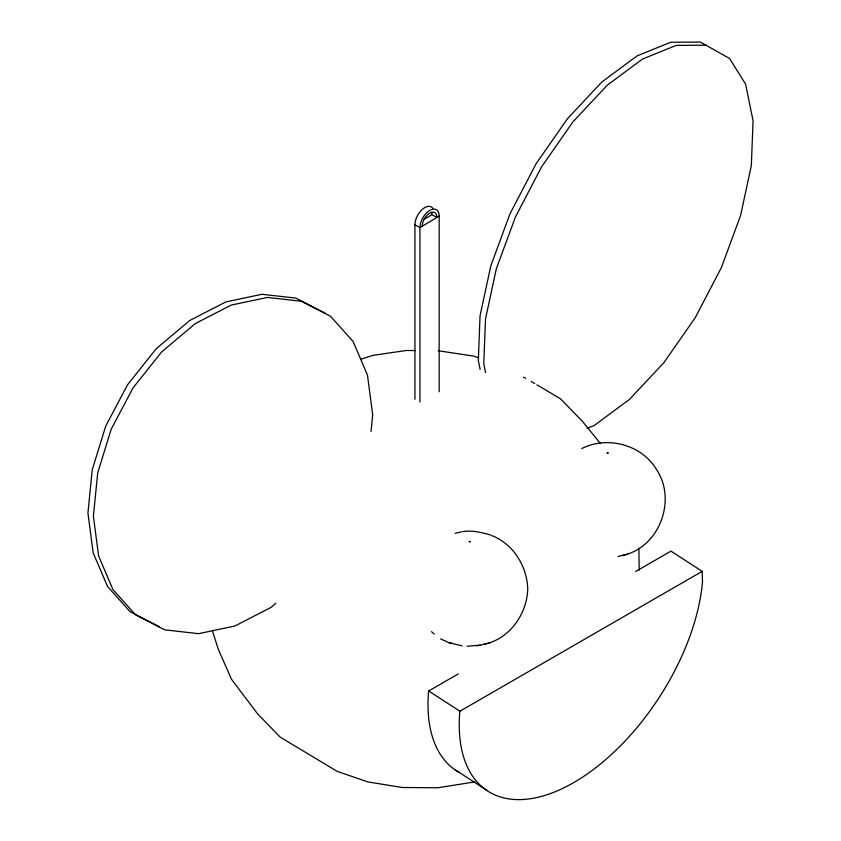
<?xml version="1.0" encoding="UTF-8"?>
<svg xmlns="http://www.w3.org/2000/svg" width="841" height="841" viewBox="0 0 841 841"><rect width="100%" height="100%" fill="white"/><g stroke="black" fill="none" stroke-linecap="round" stroke-linejoin="round"><path stroke-width="1.26" d="M371.049 431.444L372.689 414.907L367.464 375.097L353.083 341.457L330.524 316.269L301.32 301.257L267.459 297.441L231.254 305.073L195.175 323.659L161.672 351.906L133.036 387.89L111.212 429.183L97.693 472.947L93.393 516.206L98.618 556.017L112.999 589.657L135.559 614.845L164.762 629.856L198.623 633.672L234.828 626.03L270.907 607.454L275.837 603.302M423.496 219.69L431.896 214.634L436.91 217.409A10.618 6.003 -61 0 0 429.562 213.162A10.618 6.003 -61 0 0 422.203 226.261M432.873 208.379A13.887 7.853 -61 0 0 422.056 209.598A13.887 7.853 -61 0 0 414.939 224.841L419.943 227.617A13.887 7.853 -61 0 1 429.562 210.492A13.887 7.853 -61 0 1 439.17 216.042L419.943 227.617L419.943 402.051M458.839 772.259A172.163 93.183 -57.1 0 1 428.616 691.029L458.25 673.925M635.68 571.491L670.939 551.128L702.182 571.354L702.477 581.331M702.182 571.354L459.911 711.223L428.679 690.997M581.751 448.568C607.276 435.606 641.515 444.532 656.379 469.32C677.037 499.775 659.512 547.354 623.128 555.281M484.048 644.259C509.383 639.213 526.865 614.34 527.749 589.184C527.076 566.266 513.357 543.833 491.586 535.496M587.071 428.384L594.272 425.462L629.499 399.37L663.97 362.555L695.328 317.551L721.462 267.406L740.564 215.559L751.339 165.519L753.063 120.715L745.61 84.184L729.494 58.428L700.343 42.05L670.697 42.25L637.121 55.863L601.893 81.966L567.423 118.77L536.064 163.774L509.93 213.919L490.829 265.777L480.043 315.806L478.329 360.621L480.127 369.43M360.852 359.265L372.878 355.375L406.266 350.487L415.202 350.55M474.86 781.899L437.814 787.765L402.166 787.502L367.864 781.909L337.22 771.386L280.158 737.126L257.609 713.883L231.475 679.223L218.313 649.305L212.447 630.876M467.081 646.256L480.116 645.163M455.139 533.341L461.057 531.943M618.009 556.479L627.891 554.145M477.057 645.899L489.998 642.829M462.235 531.67C471.843 530.103 481.357 532.3 490.524 535.013M705.809 45.204L676.164 45.403L642.587 59.017L607.36 85.12L572.889 121.924L541.52 166.928L515.396 217.073L496.285 268.931L485.509 318.96L483.785 363.775L485.583 372.584M438.161 350.729L473.872 356.142L478.802 357.845M462.098 645.867L449.083 642.713L440.642 638.939M449.083 642.713L451.501 643.302M325.068 313.115L295.853 298.103L262.003 294.287L225.798 301.93L189.709 320.505L156.205 348.752L127.569 384.747L105.745 426.03L92.226 469.793L87.937 513.052L93.151 552.863L107.532 586.503L130.103 611.691L159.306 626.703M523.459 377.136L525.688 378.334M531.27 381.478L534.645 383.485M536.905 384.821L560.569 398.844L582.655 421.625L600.358 443.47M455.664 770.114L486.897 790.34M431.496 631.665L434.177 634.03M638.866 548.195L639.223 570.187M439.17 216.042L439.17 391.79M414.939 224.841L414.939 399.275M431.654 212.542A10.618 6.003 -61 0 1 431.896 214.634M702.571 581.278A172.163 93.183 -57.1 0 1 569.126 785.137A172.163 93.183 -57.1 0 1 459.848 711.255M469.215 541.562L470.203 541.72L469.215 541.562M607.107 452.879L608.096 453.036L607.107 452.879"/></g></svg>
